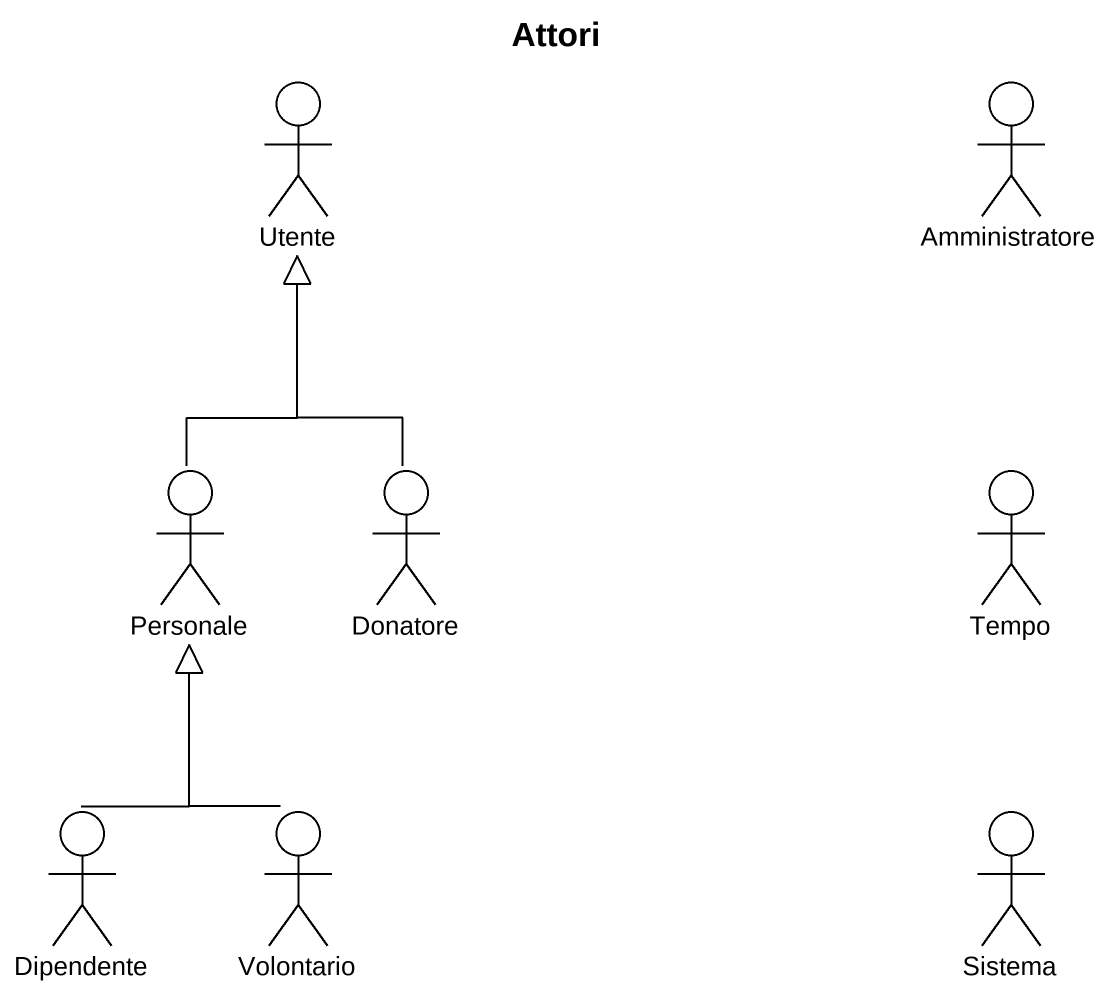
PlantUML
@startuml
title Attori
actor Utente
actor Amministratore
actor Personale
actor Donatore
actor Tempo
actor Dipendente
actor Volontario
actor Sistema
Personale -up-|> Utente
Donatore -up-|> Utente
Dipendente -up-|> Personale
Volontario -up-|> Personale
@enduml
